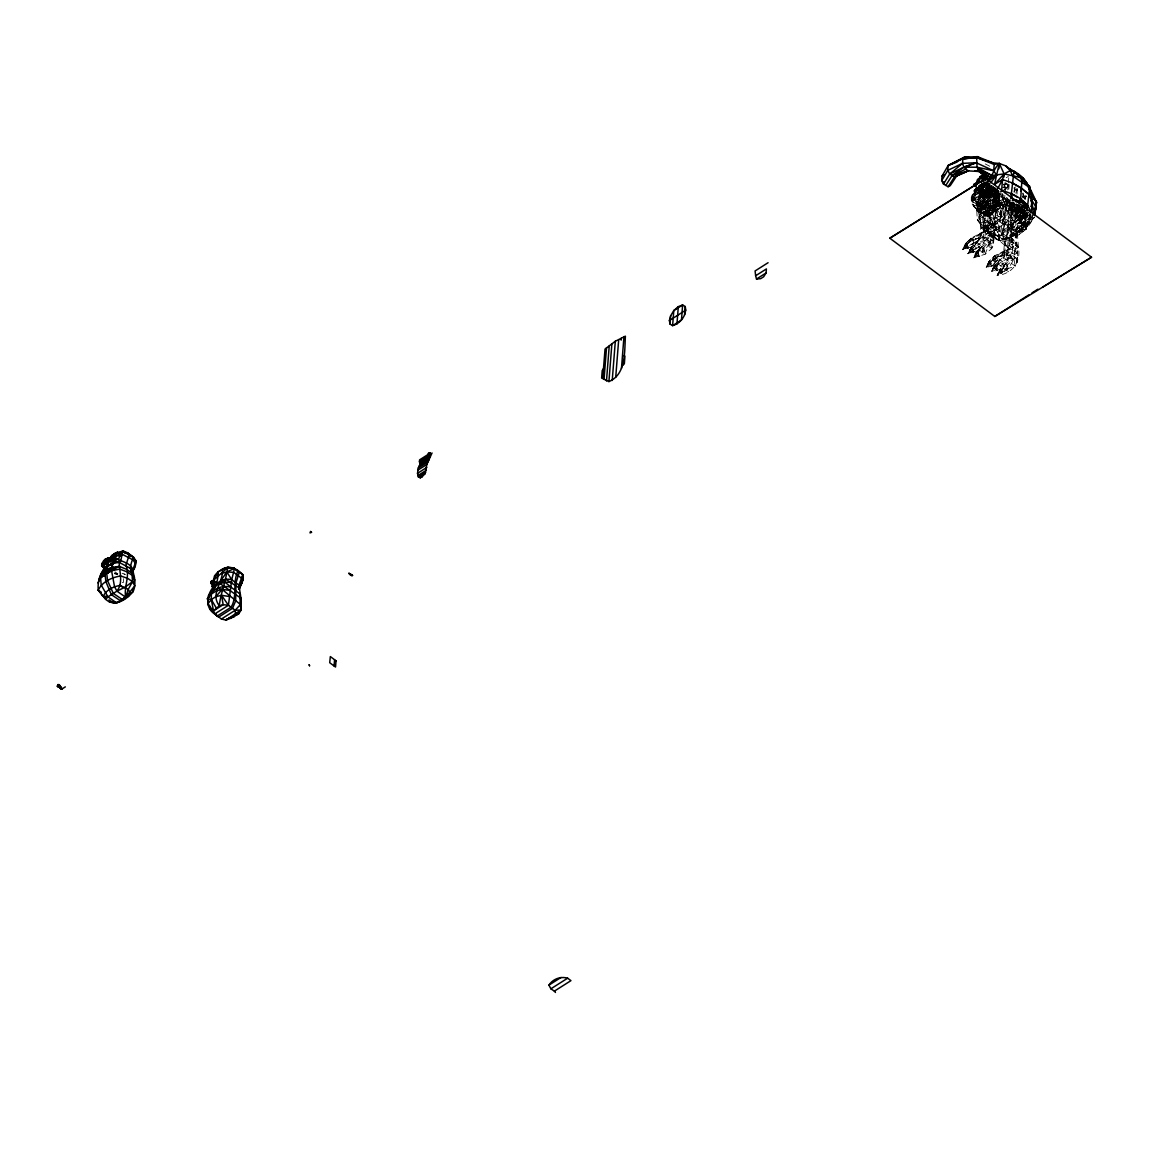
<?xml version="1.0" encoding="UTF-8"?>
<svg xmlns="http://www.w3.org/2000/svg" width="1149" height="1149" viewBox="0 0 1149 1149"><rect width="100%" height="100%" fill="white"/><g stroke="black" fill="none" stroke-linecap="round" stroke-linejoin="round"><path stroke-width="0.75" stroke-dasharray="5 3.75" d="M976.636 189.441L976.794 188.479M993.44 193.98L976.837 205.183L982.208 208.788C988.542 207.193 996.671 206.217 999.716 199.538L998.079 190.289L998.754 203.201L1000.276 208.041L989.188 215.064L982.955 213.226L977.21 209.477L978.043 206.088L978.632 205.527L981.16 208.113L981.749 207.552L984.205 215.251L988.6 216.572L1000.276 208.041L998.438 194.799L990.108 188.594L983.616 187.546C978.517 189.168 972.585 192.199 971.264 197.815L973.706 206.332L979.566 212.177L981.72 212.895C992.276 208.658 994.718 196.953 993.468 186.827L976.305 203.172L971.953 195.431L976.018 187.646L978.129 190.734L985.296 196.091L989.533 197.729L994.029 196.249L998.467 191.639L989.533 197.729L988.054 207.423L988.6 216.572C982.366 215.653 977.742 210.741 973.706 206.332C966.869 198.159 975.788 191.151 980.241 184.845L984.276 183.768L990.323 184.472M994.704 200.185L994.948 187.933L979.81 198.332L976.765 210.497L977.253 219.674C982.797 228.637 990.194 237.656 1000.564 240.974C1013.863 236.694 1032.391 229.427 1031.113 212.393L1026 227.962L1009.267 238.418L1000.564 240.974L993.339 237.915L982.294 227.358L980.528 223.236L977.253 219.674C984.98 207.969 984.664 194.296 987.609 181.197M1019.465 207.28L1016.061 241.994L1017.641 256.888L1005.619 263.882L1000.621 268.679L1000.319 272.514L1008.434 258.324L1009.267 238.418L1012.24 230.059L1011.235 202.956L1006.265 196.809C1003.336 210.971 993.899 226.468 1000.564 240.974L1017.411 233.405L1029.475 222.935L1030.28 212.709M1029.777 214.863L1029.475 222.935L1009.267 238.418L998.639 240.112L985.411 231.15L981.576 228.292L976.751 202.669L978.33 197.226L981.059 192.931L989.318 184.774M1024.262 209.175L1022.395 213.757L1021.174 229.628L1017.411 233.405L1018.387 247.437L1017.138 252.809L1008.434 258.324L1003.264 267.789C984.88 276.033 992.118 269.412 1002.129 261.297L1004.599 255.466L1003.752 251.602L1004.499 242.137L1006.51 237.714L1026 227.962L1023.256 222.676L1019.149 209.578L1015.874 207.84L1019.12 205.786C1017.669 220.335 1008.923 235.617 993.339 237.915L994.302 219.2L1002.287 193.836L998.639 240.112L1006.51 237.714L1015.199 230.978L1019.465 223.682L1020.298 210.238L1019.522 207.265M123.446 578.665L123.345 582.529L118.864 582.529M1024.693 210.08L1018.56 210.368L1017.813 206.159M1022.495 204.421L1022.179 216.716L1012.671 224.199L1004.011 224.141L988.384 215.825L977.569 204.436L981.921 184.271M976.334 188.666L974.424 194.023L971.264 197.815L971.537 201.908L977.095 209.951L979.005 210.755C990.136 207.265 989.49 195.229 990.251 185.851M1022.754 206.245L1022.179 216.716L1029.475 222.935L1026.56 220.766M976.837 187.172L974.036 190.806L975.329 191.653L983.386 190.605L982.625 194.885L975.544 206.834L979.005 210.755L979.178 208.658L979.005 210.755L986.101 216.026L992.995 211.746L999.687 202.77L998.51 197.772L989.648 191.165L979.207 189.197L975.228 199.567L974.424 194.023L982.668 190.073L984.276 183.768L974.036 190.806C975.788 197.154 982.452 200.73 988.571 201.693L997.131 197.513L998.797 194.655L988.571 201.693L998.467 191.639L993.741 199.84L994.014 208.63L992.88 212.723L999.687 202.77L998.596 203.086M982.338 183.653L977.971 186.511L983.084 189.154L986.172 195.703L984.219 195.057L983.673 193.922L985.67 193.994L989.533 197.729L990.725 189.901L990.165 185.262M999.041 193.176L996.47 230.231C1000.391 238.331 1010.244 236.651 1016.061 241.994L1018.387 247.437C1021.303 262.302 1011.809 274.18 997.16 275.401L1000.621 268.679L1001.928 269.656L1002.689 274.281L999.242 271.71L999.759 269.828L1004.384 265.462L1008.434 258.324L1013.978 259.214L1015.185 266.151L1008.405 268.464L997.16 275.401L1000.621 268.679M971.12 238.188L969.153 242.367L985.081 254.231L983.946 247.739L971.12 238.188L965.806 246.791L966.108 242.956L971.12 238.188L983.645 231.567L989.533 232.242L993.368 235.085L993.871 239.179L991.644 248.601L985.081 254.231L973.505 257.864C976.205 248.141 986.129 244.148 993.871 239.179L995.924 226.985L992.894 223.897L979.106 215.926L996.011 205.614L1002.215 197.815L1002.474 194.54M989.619 183.179L987.422 211.057L984.391 222.102L980.729 224.428L979.982 233.879L967.415 243.933L967.113 247.753L989.533 232.242L992.09 224.127L984.636 202.396L1001.655 190.447L996.011 205.614C1000.65 214.892 1004.169 227.445 1015.199 230.978L1019.292 230.762L1026.833 212.594L1021.691 208.055M971.178 250.798L971.48 246.963L980.829 237.742L981.576 228.292L979.106 215.926L1009.267 238.418L1018.387 247.437L1014.711 249.75L1009.181 248.859L998.639 240.112L1008.046 197.369M972.485 251.76L972.786 247.94L990.668 236.795M980.93 187.804L988.743 180.91L987.106 190.576L988.183 183.969M976.722 254.934L977.023 251.1L978.33 252.076L979.106 256.701L975.616 254.101L982.05 246.331L984.664 240.601L985.411 231.15L991.415 227.344L995.924 226.985L996.47 230.231L988.298 232.4L979.106 215.926L984.391 222.102L996.47 230.231L1005.16 223.495L1017.124 207.969L1012.844 203.028M978.029 255.897L978.33 252.076L990.194 241.505L990.941 232.041L994.617 229.714L995.924 226.985L992.09 224.127L984.391 222.102L983.199 237.254L993.425 244.866L991.644 248.601L977.856 238.331L969.857 239.739L965.217 244.091L962.647 249.692L974.151 246.087L973.016 239.595L980.829 237.742L984.664 240.601L990.194 241.505L991.644 248.601M987.91 183.984L982.74 239.179L991.443 233.664M981.074 211.201L975.544 206.834L983.199 201.937L987.996 202.956L995.235 208.342L996.327 211.718L992.995 211.746L990.223 209.793L985.785 206.375L985.943 204.278M982.582 252.363L982.998 247.035M988.427 196.723L987.824 193.563L985.713 192.055L983.056 192.055L982.654 193.98L988.528 197.685L988.427 196.723L982.654 193.98L988.528 197.685L983.688 195.158M987.58 224.486L986.833 233.936L992.09 224.127L987.58 224.486L981.576 228.292M989.346 215.581L991.673 186.109M989.634 184.257L978.187 198.504L977.713 204.321L987.422 211.057L996.47 230.231L988.298 232.4L991.946 186.124L983.946 211.502L983.127 217.578L983.817 226.612L987.824 232.874L1000.564 240.974C995.048 233.62 986.101 230.561 980.528 223.236L979.953 214.116L980.858 207.983L987.968 183.165L985.296 182.404M997.433 194.282L993.425 244.866L992.923 240.787L989.088 237.929L989.533 232.242L984.391 222.102M989.117 246.719L989.562 241.031M993.741 199.84L994.33 187.732M993.153 209.649L992.995 211.746L988.6 216.572L982.711 212.421M989.39 264.371L989.691 260.536L994.689 255.739L1007.414 249.276L1012.226 239.136L1010.632 237.111L1013.289 203.272M983.487 229.714L989.504 225.908L994.014 225.563L992.894 223.897L995.594 189.599M990.697 265.347L990.998 261.512L1003.752 251.602L1013.978 259.214L1008.405 268.464L1001.626 273.476L1001.928 269.656L1013.978 259.214L1016.061 241.994L1014.438 254.518M992.923 240.787L993.368 235.085L995.924 226.985M994.273 187.847L997.117 189.987L993.339 237.915L988.298 230.906L987.551 221.901L988.384 215.825L996.571 191.596M995.221 261.785L995.637 256.457M994.948 268.507L995.249 264.672L1004.599 255.466L1010.603 251.66M996.255 269.484L996.556 265.649L995.249 264.672L991.731 271.437L995.594 268.995M1003.336 194.813L1001.555 217.549L992.894 223.897L982.294 227.358L989.016 223.323M1003.896 187.818L1004.298 182.576M1001.411 235.014L1005.16 223.495L1007.113 198.748M994.115 236.335L1001.827 234.008L1004.872 195.316M1005.002 193.563L1005.835 183.007M1007.802 189.901L1008.219 184.601M1008.362 182.835L1008.779 177.52M1023.888 214.533L1026.833 212.594L1029.504 218.152L1023.256 222.676L1019.465 223.682L1014.768 221.958L1010.33 216.874L1007.113 210.64L1008.032 198.935M1008.808 189.183L1009.167 184.558M1003.939 257.764L1004.384 252.076M995.249 264.672C983.127 281.189 1006.826 261.326 1008.434 258.324L1004.599 255.466L1005.346 246.001L1004.499 242.137L998.639 240.112M1010.028 203.66L1007.4 237.024L1003.695 239.38L994.158 234.31L999.357 231.021M984.621 225.879L1002.89 239.495L1007.256 247.437L1006.524 256.888L1015.213 251.372M986.259 267.286C989.864 257.749 1002.89 258.381 1007.414 249.276L1013.303 249.951L1017.138 252.809L1017.195 262.59L1006.969 254.963L1008.161 239.811L1006.51 237.714L1009.885 199.395M1014.208 204.594L1015.084 207.754L1014.768 221.958L1019.536 219.962L1021.044 217.52L1010.402 209.348L1011.781 202.339L1016.348 204.019M1017.569 205.154L1014.366 203.976L1011.177 210.008L997.375 203.158L1011.781 202.339L1011.177 210.008L1019.536 212.666L1024.118 217.376L1026.991 214.82L1025.167 210.425M1012.111 202.612L1010.072 228.665L1006.51 237.714L1010.632 237.111L1017.411 233.405L977.713 204.321L984.636 202.396L987.91 204.838M1024.865 210.698L1021.676 216.601L1010.617 225.764L1010.258 230.346L1011.623 234.109L1015.156 237.441L1026.474 228.981L1034.545 217.017L1013.389 235.775L1014.107 226.612L1023.544 218.382L1027.062 212.378M1024.563 211.703L1024.118 217.376L1017.985 217.664L1015.213 212.551L1015.572 207.912L1017.856 204.579L1018.746 207.94L1017.684 208.989L1016.922 218.712L1021.044 217.52L1019.536 212.666L1012.24 208.572L1012.686 202.827L1010.703 205.513L997.375 203.158L1010.589 200.213M1014.136 192.587L1014.553 187.244M1013.648 202.684L1013.289 207.15L1026.991 214.82L1019.536 219.962L1010.33 216.874L1011.307 204.436L1020.441 211.244M1019.996 220.163L1014.308 217.463L1013.131 215.883L1013.504 211.014L1010.703 200.558L993.67 196.249L985.655 189.499L988.743 180.91M1016.219 203.474L1014.768 221.958L1016.908 207.897L1015.874 207.84M1016.951 194.152L1017.626 185.678M1016.693 258.496L1012.858 255.638L1012.226 239.136L1008.161 239.811L1004.499 242.137L1014.711 249.75L1009.267 238.418M1015.012 234.712L1017.339 205.24M1011.221 200.745L997.375 203.158L1015.213 212.551L1017.353 214.174L1014.308 217.463L1017.985 217.664L1017.138 213.829L1017.684 206.892L1015.572 207.912L1010.703 205.513L1017.497 204.421M1019.536 212.666L1019.895 208.026M1026.833 212.594L1019.465 223.682L1020.7 207.998M1021.073 208.026L1019.292 230.762L1010.632 237.111L1002.89 239.495L1006.265 196.809M1021.82 207.797L1021.044 217.52L1014.308 217.463M1029.691 213.384L1025.411 220.148L1015.874 228.278L1015.156 237.441L1026.474 228.981L1026.861 224.127L1025.411 220.148L1021.676 216.601L1012.341 224.931L1011.623 234.109L1020.901 226.324L1021.676 216.601L1025.066 207.452M1022.983 198.088L1023.486 191.768M1029.978 214.001L1029.777 216.543L1022.782 228.091L1024.176 210.956M1025.066 199.667L1025.31 196.594L1022.969 194.842M1025.597 198.633L1025.856 195.474M1026 227.962L1027.508 208.845M1022.782 228.091L1027.45 212.407M1032.52 215.595L1032.319 218.138L1024.649 229.872L1020.901 226.324L1019.465 222.346L1025.238 211.014L1027.249 214.949L1032.319 218.138L1032.405 217.089M979.02 197.168L979.465 192.242M991.917 187.862L979.81 198.332C984.176 193.707 981.619 186.698 985.842 182.045M984.219 194.87L984.995 195.33L984.075 194.54M1017.899 227.186L1021.174 229.628L1003.221 230.202L987.551 221.901L976.765 210.497L982.266 183.266M994.158 234.31L1003.695 239.38L1004.011 224.141L1011.235 202.956L1014.28 202.698M990.495 185.578L986.373 188.364L985.296 196.091L982.208 205.93L982.654 206.892L986.129 206.935M992.147 185.377L981.059 192.931L982.28 185.319L984.492 181.039M988.298 232.4L996.829 191.007M978.244 187.919L978.862 191.596L976.664 189.786M983.788 194.569L982.539 192.515M1006.51 237.714L1014.093 201.807M1015.903 193.262L1016.98 188.134M979.207 189.197L980.241 184.845L977.971 186.397M994.187 227.172L988.298 230.906L987.824 232.874L991.17 230.762M1014.05 191.624L1015.659 185.147M965.806 246.791L969.857 239.739L979.982 233.879L980.829 237.742L974.524 246.374L970.101 249.994L973.548 252.565L972.786 247.94L971.48 246.963L967.961 253.728L979.523 250.094L978.402 243.602M997.749 191.05C995.465 197.326 999.443 204.163 996.571 210.382M974.524 246.374L976.506 242.195L984.664 240.601M992.722 259.933L1001.425 255.897L1003.752 251.602L993.454 257.319L992.722 259.933L1008.635 271.796L1007.515 265.304L994.689 255.739L988.829 261.685L986.172 267.3L991.759 266.137L990.998 261.512L989.691 260.536L988.327 263.566L991.802 266.166L997.476 260.32L996.585 257.161L1004.599 255.466M1000.233 259.875L994.388 265.821L991.731 271.437M987.149 182.03L982.697 185.018L981.821 188.192C975.228 189.686 973.72 205.254 972.557 196.824M993.813 205.427L997.705 206.131L1000.276 208.041L984.205 215.251L998.754 203.201L982.668 190.073L971.235 197.8L973.332 202.181L976.923 205.254L977.555 204.766L977.21 209.477L990.668 205.068L979.566 212.177M980.356 205.01L978.546 204.852L973.778 199.639L989.734 188.537M1004.384 265.462L1003.637 268.062L999.242 271.71L997.16 275.401L1000.966 272.988M1012.226 239.136L1011.35 242.195L1005.346 246.001M1017.411 233.405L1013.274 243.617L1007.256 247.437M1019.12 205.786L1019.465 223.682L1022.395 213.757L1024.879 211.861M977.038 189.987L977.038 189.082L979.12 190.404M1011.034 220.852L1018.545 219.014L1021.777 209.061M1025.009 199.107L1026.086 195.79M1023.544 218.382L1025.238 213.283M988.628 263.796L988.987 262.762M994.172 267.932L994.531 266.898M994.014 225.563L987.422 211.057L1001.555 217.549L1007.113 210.64L1010.703 200.558L1007.759 202.511M974.424 194.023L971.537 201.908L982.625 194.885L989.504 196.307L977.095 209.951L982.625 194.885L982.725 190.346M1001.641 190.432L996.011 205.614L1007.113 210.64L1013.504 211.014L1017.741 209.319L1018.746 207.94L1015.084 207.754L1011.58 201.994M1028.283 212.493L1025.411 220.148L1024.649 229.872L1034.545 217.017M983.946 247.739L982.812 250.697L984.808 250.87L990.194 241.505L979.982 233.879L977.856 238.331L969.153 242.367L964.729 245.987L962.647 249.692L966.453 247.279M994.689 255.739L993.555 258.697L993.454 257.319L1006.969 254.963L1012.858 255.638M1007.515 265.304L1006.38 268.248L1001.626 273.476M1029.992 216.041L1026.861 224.127L1017.238 232.026L1016.879 236.608L1010.258 230.346L1027.249 214.949L1027.249 211.89M985.081 254.231L990.194 241.505M993.411 199.222L977.21 209.477L976.837 205.183L978.043 206.088L978.661 210.569L981.189 213.384L983.214 214.001L990.223 209.793L994.862 200.299L998.51 197.772L982.208 208.788L988.255 210.482L994.014 208.63L997.705 206.131M1002.316 187.287L1006.538 187.704L1003.221 184.429L1008.046 184.371L1003.853 190.16L1006.538 187.704L1008.046 184.371L1003.522 181.585M971.824 251.286L967.961 253.728L970.603 248.098L980.829 237.742M979.005 210.755L983.199 201.937L982.625 194.885L978.33 191.696L978.919 197.226M1017.784 206.432L1015.084 207.754L1010.33 216.874L1017.353 214.174L1018.186 215.222L1026.991 214.82M1021.174 229.628L1012.671 224.199L1021.734 205.944M1024.908 207.366L1019.838 217.491L1026.861 224.127L1033.899 213.901M1019.465 223.682L1022.007 218.612L1024.118 217.376L1021.935 211.488L1022.107 209.175L1015.213 212.551L1017.138 213.829L1021.935 211.488L1012.24 208.572M973.878 242.741L962.647 249.692L966.108 242.956L967.415 243.933L968.176 248.557L964.729 245.987L966.108 242.956M972.183 251.545L973.921 249.419L979.264 246.733L967.961 253.728L971.48 246.963M977.023 251.1L973.505 257.864L984.808 250.87M1003.264 267.789L1003.034 264.457L997.447 260.292L986.172 267.3L989.691 260.536M980.14 197.829L988.557 196.666L997.145 191.222L996.011 205.614L993.67 196.249L996.872 190.188M1003.752 251.602L1001.411 255.882L1015.185 266.151L1017.641 256.888L1007.414 249.276M1020.901 226.324L1027.249 214.949M989.763 184.529L981.39 190.289L987.02 193.822L988.284 196.177L989.749 194.483L990.108 195.186L988.284 196.177L982.065 191.725C980.14 187.416 989.447 192.544 989.375 194.899L990.108 195.186L988.384 194.784M988.284 196.177L987.623 194.368L987.163 195.086L989.375 194.899L984.779 190.748L984.219 192.041M985.411 180.537L980.901 188.192L987.408 180.379M997.49 190.648L994.029 196.249L995.623 188.177L990.725 189.901L986.373 188.364L979.35 183.136M992.693 187.143L990.725 189.901L993.583 187.976L985.296 196.091L994.833 189.599M1006.107 183.323L1004.197 185.951L1006.538 187.704M1017.138 213.829L1010.402 209.348L1014.366 203.976L1022.036 206.834M989.188 215.064L994.014 208.63M996.585 257.161L991.616 263.753L988.829 261.685M1005.332 189.887L1009.396 184.616M962.647 249.692L967.415 243.933M997.16 275.401L1001.928 269.656M967.961 253.728L972.786 247.94M978.33 252.076L973.505 257.864L980.815 247.897L975.228 243.732M986.172 267.3L990.998 261.512M998.797 194.655L988.054 207.423L978.086 203.675L994.948 187.933M989.533 197.729L998.926 187.704M1020.341 202.167L1011.795 211.215L1021.159 205.269M985.713 192.874L986.531 191.553L985.138 192.544M989.691 166.203L982.74 162.655M995.249 268.722L997.188 266.755L998.998 261.455L998.266 264.069L993.871 267.703L997.318 270.274L996.556 265.649M982.05 246.331L976.147 252.234L975.659 254.13L980.083 250.511L980.815 247.897L976.147 252.234L978.919 254.302M993.153 187.603L985.569 194.109L982.352 193.894L990.582 185.736M985.899 182.188L977.928 188.422L978.129 190.734L986.531 182.72M989.504 183.581L982.323 189.542M995.896 187.775L989.806 193.563L985.239 192.027L983.084 189.154M984.276 183.768L971.953 195.431L973.706 206.332L989.504 196.307M1015.199 230.978L1029.504 218.152M992.004 186.138L985.239 192.027L992.348 187.1M986.991 183.783L979.68 189.513L976.535 187.115M974.036 190.806L982.223 183.869M990.596 186.885L978.33 197.226L992.09 187.775M1010.617 225.764L1012.341 224.931L1015.874 228.278L1017.238 232.026L1010.617 225.764L1021.676 216.601M1001.827 234.008L1010.158 227.459M988.6 216.572L1000.276 208.041M1014.553 190.863L1017.325 188.896M983.228 190.332L982.065 191.725L981.849 189.958L983.63 191.567M983.4 191.725L984.779 190.748M980.37 204.924L980.772 206.059L981.519 205.556M982.697 185.018L986.402 182.533M1030.409 211.014L1022.179 216.716L1018.919 214.288M978.201 186.239L982.251 183.438M998.625 187.459L989.806 193.563L997.059 190.203M998.438 194.799L982.208 205.93L973.778 199.639M978.129 190.734L990.381 182.389M982.352 193.894L993.44 186.339M983.616 187.546L971.953 195.431L989.648 191.165L973.332 202.181L976.549 203.976L976.923 205.254M993.67 191.237L976.751 202.669L974.295 200.141M994.991 192.228L978.445 203.861M976.478 189.398L981.821 188.192L988.513 183.581L981.088 188.623M984.42 194.87L985.569 194.109M978.144 206.145L994.732 194.942M988.255 210.482L999.687 202.77L988.054 207.423L999.716 199.538L982.208 208.788M983.443 186.181L986.833 183.897M977.095 209.951L987.996 202.956M1006.251 177.736L1008.405 176.371M977.569 204.436L982.208 201.506M976.765 210.497L981.749 207.337M980.858 207.983L986.302 204.551M978.661 210.569L994.862 200.299M979.953 214.116L990.266 207.495M982.955 213.226L998.754 203.201M983.127 217.578L989.806 213.341M988.384 215.825L995.436 211.359M980.528 223.236L985.052 220.364M987.551 221.901L994.977 217.19M994.302 219.2L1000.607 215.208M999.142 221.599L1004.571 218.166M993.468 225.276L1000.147 221.053M998.222 227.732L1008.65 221.211M1018.545 219.014L1027.134 213.57M996.341 234.611L992.995 236.737L988.298 230.906M1003.221 230.202L1008.19 227.042M998.797 236.852L1003.321 233.979M1009.181 248.859L1015.185 245.053M981.189 213.384L992.391 206.346M984.205 215.251L995.235 208.342M1015.213 212.551L1023.572 207.409L1010.402 209.348M1013.131 215.883L1014.51 215.035L1022.007 218.612L1013.246 216.012M971.264 197.815L983.386 190.605M991.616 186.052L985.655 189.499L988.93 191.94M1023.357 208.515L1020.298 210.238L1015.084 207.754M1019.536 219.962L1024.118 217.376L1019.22 219.804M973.246 252.335L974.28 251.818M978.79 256.471L979.838 255.954M1008.434 258.324L1002.129 261.297L1003.034 264.457M987.163 195.086L989.059 194.296L988.011 195.459L990.108 195.186M1020.441 208.199L1017.684 208.989L1012.7 202.971M1022.007 208.184L1017.684 208.989L1025.31 211.99M1010.703 205.513L1020.8 204.68M992.894 223.897L1005.16 223.495L1002.258 193.291M1023.946 207.495L1013.289 207.15L997.375 203.158L1014.366 203.976M1008.405 268.464L1006.38 268.248L1002.531 271.896L999.759 269.828M989.088 237.929L983.199 237.254L977.856 238.331L983.645 231.567L993.871 239.179M982.625 181.628L1011.235 202.956L1014.452 203.373M1022.28 196.062L1026.617 196.709M1011.235 202.956L1014.682 203.488M985.411 231.15L990.941 232.041L980.729 224.428M997.375 203.158L1012.384 206.662M997.117 189.987L993.813 188.034L994.33 191.739L994.172 188.422M980.04 189.283L978.029 188.723L979.494 189.011M1006.969 254.963L1015.716 257.778M114.426 573.739L117.571 574.759L114.814 572.619M1025.21 212.005L1020.298 210.238L1022.395 213.757L1014.883 210.181L1013.504 211.014L1018.746 207.94L1017.985 217.664L1017.353 214.174M998.323 190.691L995.551 189.585L993.325 186.971M122.024 573.222L125.284 574.529L122.167 572.906M114.527 573.136L117.672 574.471L114.641 572.489M1017.741 209.319L1015.572 207.912L1011.781 202.339M1022.308 196.795L1025.224 198.705M114.814 572.863L117.571 574.759M114.986 571.829L117.887 573.854M1013.806 188.019L1017.238 190.576M1011.35 204.637L983.587 183.955L980.959 217.319L977.253 219.674L983.817 226.612M993.67 196.249L996.571 198.418M978.187 198.504L1012.671 224.199M977.038 202.483L978.374 203.474M991.96 221.7L993.009 222.475M1008.161 239.811L1018.387 247.437M968.004 246.159L965.217 244.091L970 241.146L969.857 239.739M970.603 248.098L973.375 250.166M994.388 265.821L997.16 267.889M981.39 190.289L982.223 191.05M1019.465 222.346L1026.474 228.981M1010.632 237.111L1014.15 240.558M978.115 187.488L979.68 189.513L978.704 186.957L979.68 188.35L978.689 188.221M976.966 190.418L975.515 188.206M977.928 188.422L981.059 192.931M983.199 201.937L985.785 206.375M987.02 193.822L987.408 194.641M1022.308 193.032L1025.253 199.567M1018.574 206.188L1021.432 212.651M1007.113 210.64L1002.215 197.815L1001.871 193.391M993.468 186.827L994.33 191.739M1016.477 258.338L1016.98 262.432M998.754 193.204L1001.555 217.549L998.898 193.176M1010.833 217.233L1010.703 200.558M1019.134 207.05L1019.149 209.578M986.259 213.929L986.101 216.026L986.287 213.958M997.447 260.292L991.759 266.137L997.705 263.652L997.447 260.292"/><path stroke-width="1.5" d="M117.83 559.276C123.058 561.947 129.866 563.039 132.566 568.927C133.959 576.41 136.788 584.367 132.954 591.792C126.692 599.405 114.814 607.663 105.78 599.39L107.934 596.834L116.925 591.146C123.517 582.701 119.295 572.015 119.237 562.421L120.817 560.669L122.828 550.788L117.399 553.172L123 551.721L129.392 554.321L133.6 557.294L136.099 560.956L135.352 565.868L132.638 571.872M976.032 186.138L977.397 179.976L982.223 175.323M1020.441 201.994L1021.863 181.441L1021.202 177.937L1018.488 174.662L1014.495 172.422C1026.947 178.368 1030.94 190.791 1036.499 202.167L1034.804 215.409M975.084 185.951L974.194 184.17L975.314 185.046L974.137 185.635L975.53 186.109L974.137 185.635L974.194 184.17L976.391 183.998M133.126 588.719L132.954 591.792L129.205 594.177M231.725 579.685C214.561 575.319 198.045 603.211 214.676 613.997L228.436 605.279L231.725 579.685L234.511 568.453L227.919 567.304L226.813 571.9L231.725 579.685L238.963 585.085L241.046 599.448L241.218 609.947L238.719 613.81L225.908 620.072L221.412 619.009L214.676 613.997L213.513 610.823L219.287 605.796C209.807 593.229 223.883 582.414 222.332 569.243C229.628 564.69 237.556 568.999 242.798 574.629L243.229 579.484L239.236 589.336L238.963 585.085L242.798 574.629L232.874 567.635M230.561 618.492L241.218 609.947L240.026 604.202L240.342 594.148L239.308 592.812M1031.199 197.585L1031.4 194.224L1029.317 185.836L1029.087 188.407M106.584 561.516C111.094 560.439 105.722 568.123 103.712 568.712L103.841 564.633L101.801 563.628L101.658 565.954L103.539 567.563L103.654 565.782L102.247 565.538L101.801 563.628L104.703 559.577L108.738 557.768L111.352 559.735L110.749 565.164L115.704 562.033L120.817 560.669M1010.818 198.806L1013.921 171.258L1009.468 168.688M114.081 557.495L115.13 556.676L114.239 557.782M212.249 586.378L212.536 585.056L213.226 585.746M334.086 665.975L334.574 659.727M419.442 461.74L419.586 459.859L430.344 453.036L430.056 456.483L419.787 462.99L420.433 463.55L429.353 457.905L430.171 454.932L419.442 461.74L419.787 462.99M420.347 476.677L420.247 477.797L418.365 476.95L417.504 473.331L418.265 468.016L420.433 463.55M432.053 452.965L426.796 464.498L425.187 473.603L420.247 477.797L422.1 476.806L422.214 475.485M424.082 474.307L422.1 476.806M428.347 454.3L428.433 453.166L430.344 453.036L428.419 453.453M602.751 378.064L605.035 349.052L615.318 341.253L625.401 336.154C624.438 351.335 626.262 374.502 608.913 381.583L601.631 378.078L602.22 370.553L603.512 368.499M604.044 379.443L606.543 347.644M606.485 380.937L609.229 345.935M608.913 381.583L611.842 344.283M612.23 380.491L615.318 341.253M615.72 377.26L618.665 339.96M621.135 340.147L621.279 338.309M621.465 368.398L623.964 336.6M670.011 324.061L670.657 315.774L673.788 310.575L678.312 306.639L682.635 304.959L685.235 306.539C687.289 314.783 680.467 323.53 672.61 325.641L670.011 324.061L669.379 320.528L670.657 315.774M676.948 323.975L678.312 306.639M684.589 314.826L685.235 306.539M766.081 272.959L766.397 268.938L755.64 275.76L756.502 279.035L760.695 278.661L763.668 276.78L766.081 272.959L756.502 279.035M968.664 170.598L956.858 175.696L950.252 185.635L948.083 186.741L943.516 184.055L941.706 180.594L942.065 175.998L948.169 165.485L964.686 156.968L977.842 156.867L992.937 162.842L999.328 163.488L1005.619 165.815L1011.982 170.555M943.702 181.757L943.516 184.055L949.72 174.03L962.532 163.359L976.262 162.77L993.698 170.756L996.6 175.079L994.603 184.328L1002.503 179.589L1004.097 173.887L999.328 163.488L994.201 164.436L976.679 157.6L962.891 158.763L948.169 165.485L947.796 170.354L941.706 180.594M1031.184 206.289L1031.974 201.549L1028.858 194.339L1021.36 187.962L1011.967 182.777L1002.503 179.589L1001.641 190.432C1013.562 193.721 1026.847 199.869 1031.113 212.407L1030.035 211.574L1031.113 212.393C1034.732 196.536 1029.102 178.827 1013.921 171.258L1010.258 170.612L1004.097 173.887L991.932 175.495L978.115 169.363L990.208 177.291L979.221 171.503L968.09 170.871L963.882 167.136L962.532 163.359L962.891 158.763L964.686 156.968L972.6 158.102M998.898 168.788L999.328 163.488C993.986 167.969 993.411 175.309 987.996 179.531L987.221 177.477L979.221 171.503L977.023 167.223L976.679 157.6L977.842 156.867L983.774 160.314M1003.853 177.147L1004.097 173.887L1023.055 178.066L1029.662 187.632L1027.019 211.129M1023.946 207.495L1024.276 203.33L1022.667 202.224L1013.892 199.481L1012.844 200.917M1029.03 189.37L1029.317 185.836L1029.691 189.384M1034.66 215.495L1036.499 202.167L1029.806 191.079M239.236 589.336L239.452 588.13L225.577 579.153L220.12 583.649L213.973 586.521L213.369 580.417L214.547 575.979C218.841 569.473 226.985 566.342 234.511 568.453L226.813 571.9C225.233 583.534 220.522 594.047 219.287 605.796L223.15 604.704L228.436 605.279L235.172 610.291L241.218 609.947L225.908 620.072L227.301 618.751M1020.8 191.237L1021.36 187.962M978.474 182.863L980.097 176.587L983.688 174.677L981.174 182.547M1032.736 213.901L1033.253 209.132L1031.371 201.377M242.798 574.629L241.85 583.103L238.547 589.279M212.579 584.037L210.813 583.347L212.795 583.175L212.579 584.037L210.813 583.347L211.028 581.624L213.369 581.092L213.786 582.299M1033.985 199.352L1032.362 195.747M132.078 571.886L136.099 560.956L133.758 558.759M109.5 565.509L106.972 566.227L105.306 571.714L108.681 565.136L115.704 562.033L116.336 558.572L112.272 564.202C101.27 566.299 97.248 580.489 98.254 590.198L105.78 599.39L98.254 590.198C102.175 581.696 111.913 577.329 120.731 575.951L127.956 578.507L132.48 581.71L134.792 585.861L125.672 597.207L116.652 602.923L108.94 601.602M119.482 556.217L120.817 552.985L122.239 554.378L119.482 556.217L118.347 553.129L115.891 553.042L111.783 555.412L110.936 557.121L111.697 557.782L118.965 555.053M119.324 555.857L120.817 552.985L117.557 552.138L115.891 553.042C119.123 555.197 113.866 560.195 113.823 556.762L112.013 558.831L112.171 560.425L118.907 558.529L119.769 555.34L118.835 554.335M1020.125 200.673L1020.082 198.964M105.765 562.751C103.065 562.278 104.128 568.252 105.952 562.55L108.423 561.646M104.056 565.021L109.198 558.227L106.613 558.687L108.753 559.649L107.489 558.4M133.83 579.828L134.476 577.085C128.516 571.398 130.397 563.699 133.6 557.294L127.539 552.755L122.828 550.788M999.328 163.488L996.6 175.079L990.625 182.935M58.656 686.843L57.45 686.341L58.656 686.843L57.45 686.341L58.01 684.603L59.231 684.675L61.989 688.983L57.522 686.097L58.01 684.603L58.7 686.657M134.016 582.658L134.749 579.656L131.604 572.82L126.677 569.358L119.223 566.342L111.812 567.505L104.66 571.125M107.733 563.527L111.352 559.735L112.142 556.504L108.379 558.888M134.246 568.899L135.568 563.584L132.954 559.836L121.823 554.091M105.349 571.11L111.812 567.505L112.889 563.225L119.237 562.421L130.383 568.382L132.781 571.9M974.266 185.477L974.783 183.653L975.702 186.037M974.137 185.635L974.783 183.653M429.353 457.905L428.002 461.855L418.265 468.016M210.813 583.347L211.631 580.877L212.651 583.778M1033.396 215.064L1036.082 207.351L1031.529 199.782M211.631 580.877L210.87 583.074L213.312 584.827M108.25 573.164L104.976 570.852L102.333 574.285L101.916 573.61M1033.626 213.843L1036.082 207.351L1033.253 209.132L1031.141 206.418M429.439 456.871L430.171 454.932M97.938 582.974L101.256 576.281L101.744 576.985L104.703 573.71L105.191 574.414L99.159 579.053L103.855 568.913L106.168 567.865M208.342 601.3L207.337 598.787C214.49 591.419 218.166 582.026 218.152 571.9L224.156 568.482M111.525 556.001L111.697 557.782L111.525 556.001L117.557 552.138L116.939 553.33M985.54 175.653L982.625 181.628L985.095 177.363M105.191 574.414L105.995 572.834L106.627 573.509L119.223 566.342M106.627 573.509L108.71 571.297L109.299 572.058L110.06 570.579L110.634 571.34L111.396 569.847L114.527 586.651L116.925 591.146L125.672 597.207L128.501 596.403L129.823 592.266L128.243 589.38L120.027 585.416C113.55 586.536 106.426 589.81 103.396 595.958L107.934 596.834L116.652 602.923M105.291 564.044C104.789 562.163 104.372 565.796 105.449 563.441M112.602 556.044L113.306 554.708M997.677 188.68L1002.503 179.589L1003.594 180.407M111.97 570.622L119.783 569.114L127.295 571.958L132.121 575.347L132.48 581.71L128.243 589.38L125.672 597.207C123.675 586.234 130.368 576.094 125.902 565.251L129.392 554.321L127.539 552.755M110.95 567.908L110.146 569.358L109.514 568.54L108.71 569.976L108.078 569.172L107.274 570.608L106.642 569.789L111.812 567.505L114.67 569.516M240.744 583.735L243.229 579.484L240.672 582.902M985.411 180.537L987.221 177.477L988.743 180.91L996.6 175.079L988.485 179.072L979.221 171.503L974.682 170.727M103.841 564.633L104.329 563.8M108.509 559.391L109.198 558.227M112.013 558.831L114.412 556.188M57.867 684.847L60.15 685.795L59.231 687.274L61.716 689.256L60.983 687.059M945.799 185.406L952.133 175.452L963.882 167.136L976.262 162.77L963.882 167.136L949.72 174.03L947.796 170.354L962.532 163.359M113.607 557.868L113.823 556.762M948.083 186.741L954.546 176.874L968.09 170.871L952.133 175.452L965.993 169.004M220.996 580.518L226.813 571.9L233.75 572.374L241.707 578.306L241.85 583.103L238.963 585.085M116.767 566.73L114.211 568.252L113.464 567.247L112.545 568.511L111.812 567.505M986.359 178.655L987.221 177.477L984.923 179.56M979.005 181.097L976.061 183.122L978.833 179.56L984.952 176.429M221.412 619.009L235.172 610.291L241.218 603.642L240.385 597.853L220.12 583.649L225.003 582.17L231.811 582.442M623.117 365.167L624.352 363.687L624.941 356.147L623.864 355.601M215.782 596.719L221.585 595.311L223.15 604.704L213.513 610.823L207.667 604.13L211.301 599.563L215.782 596.719L222.13 589.408L230.446 590.442M548.935 985.124C552.899 978.948 560.611 976.119 567.649 978.187L570.952 980.643L554.378 991.156L550.874 988.815L548.935 985.124L561.014 977.469M240.342 594.148L231.15 587.297C222.547 584.611 213.427 588.762 208.443 595.943L208.96 597.523M994.603 184.328L1004.097 173.887M992.722 163.057L994.201 164.436L993.698 170.756L977.023 167.223L965.419 167.165L968.794 166.447M215.696 586.45L211.66 590.615L212.694 591.232M214.576 582.902L213.369 580.417L227.516 567.764L224.63 569.588M104.976 570.852L101.284 574.184L99.862 577.444M976.061 183.122L978.589 180.924M107.475 560.482L108.738 557.768L103.396 560.956L105.449 562.306M980.169 177.808L977.397 179.976L979.838 178.325M114.096 556.331L116.106 554.852M132.48 581.71L125.069 587.168L116.925 591.146M107.015 570.048L101.284 574.184L104.142 576.18M214.547 575.979L218.267 573.423L218.152 571.9L213.369 580.417L217.247 582.888M121.737 598.988L123.029 599.879L120.272 600.625L111.367 594.665L105.88 581.653L105.076 574.5L106.742 573.437L107.546 580.604L113.32 593.43L122.225 599.39L124.968 598.643L123.69 597.753M60.84 687.806L61.716 688.179L60.38 688.567L61.989 688.983L65.335 686.872M419.371 465.718L428.649 459.844M417.891 470.142L426.796 464.498M417.504 473.331L426.868 467.399M417.834 475.614L426.365 470.214M418.365 476.95L425.618 472.354M419.256 477.366L425.187 473.603M669.379 320.528L685.867 310.086M768.078 262.719L755.094 270.949L755.64 275.76M889.814 238.202L985.813 178.44L1091.55 257.232L994.819 316.463L889.814 238.202L985.813 178.44M994.819 316.463L1028.958 294.833M1031.917 292.952L1037.863 289.189M550.874 988.815L567.649 978.187M107.963 560.841L112.99 558.716L112.157 558.055M979.221 171.503L980.384 170.77M1043.033 286.905L1091.55 257.232M115.23 555.57L116.494 555.226M238.719 613.81L233.678 616.525L235.559 613.954L235.172 610.291M948.169 165.485L964.93 157.198M942.065 175.998L944.234 174.892M968.09 170.871L954.546 176.874L949.72 174.03M225.908 620.072L234.224 616.64L228.68 618.334M1024.362 206.547L1027.709 205.326L1022.624 201.089M222.332 569.243L227.919 567.304M106.096 559.103L104.703 559.577L106.756 560.985M957.002 162.11L950.769 164.479M115.288 553.272L113.952 553.717L114.584 556.015M221.556 573.509L226.813 571.9M240.026 604.202L222.13 589.408L216.113 591.017L208.443 595.943L211.33 594.033L211.301 599.563L213.513 610.823M963.882 167.136L968.88 166.203M977.971 157.126L962.891 158.763L976.679 157.6L992.937 162.842M119.496 602.119L113.205 602.794L108.997 599.864M120.817 552.985L118.347 553.129L120.559 556.26L119.941 554.665L122.239 554.378L119.812 554.436M213.096 587.153L213.168 588.001M977.842 156.867L976.937 156.523M109.342 565.035L106.527 564.791L107.317 567.333M1015.529 201.563L1022.667 202.224L1014.668 200.156L1024.276 203.33L1027.364 209.951L1024.879 207.653M229.829 596.59L221.585 595.311L228.436 605.279M207.337 598.787L211.301 599.563L216.17 607.764M58.47 686.499L60.538 687.633M217.563 588.144L222.13 589.408M1033.698 198.662L1036.499 202.167L1034.904 212.436L1034.689 209.017M1021.317 201.922L1013.892 199.481L1017.712 201.836M58.412 685.795L57.536 685.436L58.24 686.671L57.709 685.12M104.602 567.29L101.658 565.954L104.028 566.73L103.166 565.294L104.028 566.73M211.804 581.38L214.691 582.715M212.795 583.175L214.145 584.094M111.352 559.735L110.577 559.046M1019.508 176.17L1023.055 178.066M129.894 567.462L132.566 568.927M977.023 167.223L991.932 175.495M1011.967 182.777L1021.073 188.134L1028.858 194.339M236.723 570.493L239.337 572.058L235.99 582.873L235.646 600.941L232.529 608.324L218.54 617.185L215.466 613.724M235.215 569.373L237.972 571.039C232.17 582.543 237.829 596.015 231.078 607.232L217.075 616.108L209.98 609.171L209.506 605.15M1017.124 197.154L1011.192 193.52L1012.915 199.854M349.985 574.026L348.836 573.222L351.321 574.644L350.66 575.362L348.908 573.408M350.23 574.184L351.149 574.83M120.027 585.416L122.828 587.383M127.008 553.732L131.187 556.676M112.774 564.561L112.99 558.716L110.936 557.121M106.642 569.789L109.83 572.044M101.069 592.18L98.254 590.198L100.968 592.496M101.686 595.153L105.09 597.552M123 551.721L125.399 553.401M133.327 559.003L136.099 560.956M1030.883 200.745L1031.974 201.549M214.389 583.807L212.852 582.586L212.177 583.333L212.364 586.924M225.003 582.17L231.15 587.297M1013.921 171.258L1029.662 187.632L1012.772 176.084L1010.258 170.612L1005.619 165.815M980.097 176.587L981.059 177.506M105.952 561.789L104.53 560.396L102.476 564.619L103.539 567.563L101.801 563.628M105.909 562.593L105.765 563.383M554.378 991.156L555.455 992.477M113.895 559.822L115.704 562.033M212.292 586.679L213.944 589.064M61.17 688.481L61.629 689.242M107.934 596.834L101.213 585.071L100.581 577.832M1024.965 182.073L1023.357 179.043L1026.402 182.648L1031.4 194.224L1029.791 191.194M1020.513 198.705L1022.624 203.33M1021.159 199.294L1022.423 202.253M240.385 597.853L241.046 599.448L239.739 594.478M60.15 685.795L60.969 688.208M59.231 684.675L60.064 687.131M1024.276 203.33L1024.678 206.217M1029.49 189.37L1029.317 185.836L1029.461 189.183M336.025 660.804L335.537 667.052L329.706 662.714L330.338 656.567L336.025 660.804M673.788 310.575L672.61 325.641L681.458 320.04L682.635 304.959L673.788 310.575M212.235 582.572L212.005 583.764L211.028 581.624L212.235 582.572M310.575 531.499L310.029 532.892L311.666 532.317L310.575 531.499M309.541 665.759L309.182 664.697L309.541 665.759M352.585 575.304L351.939 576.022L351.393 574.557L352.585 575.304M1002.732 191.237L1001.655 190.447L1002.732 191.237"/></g></svg>
